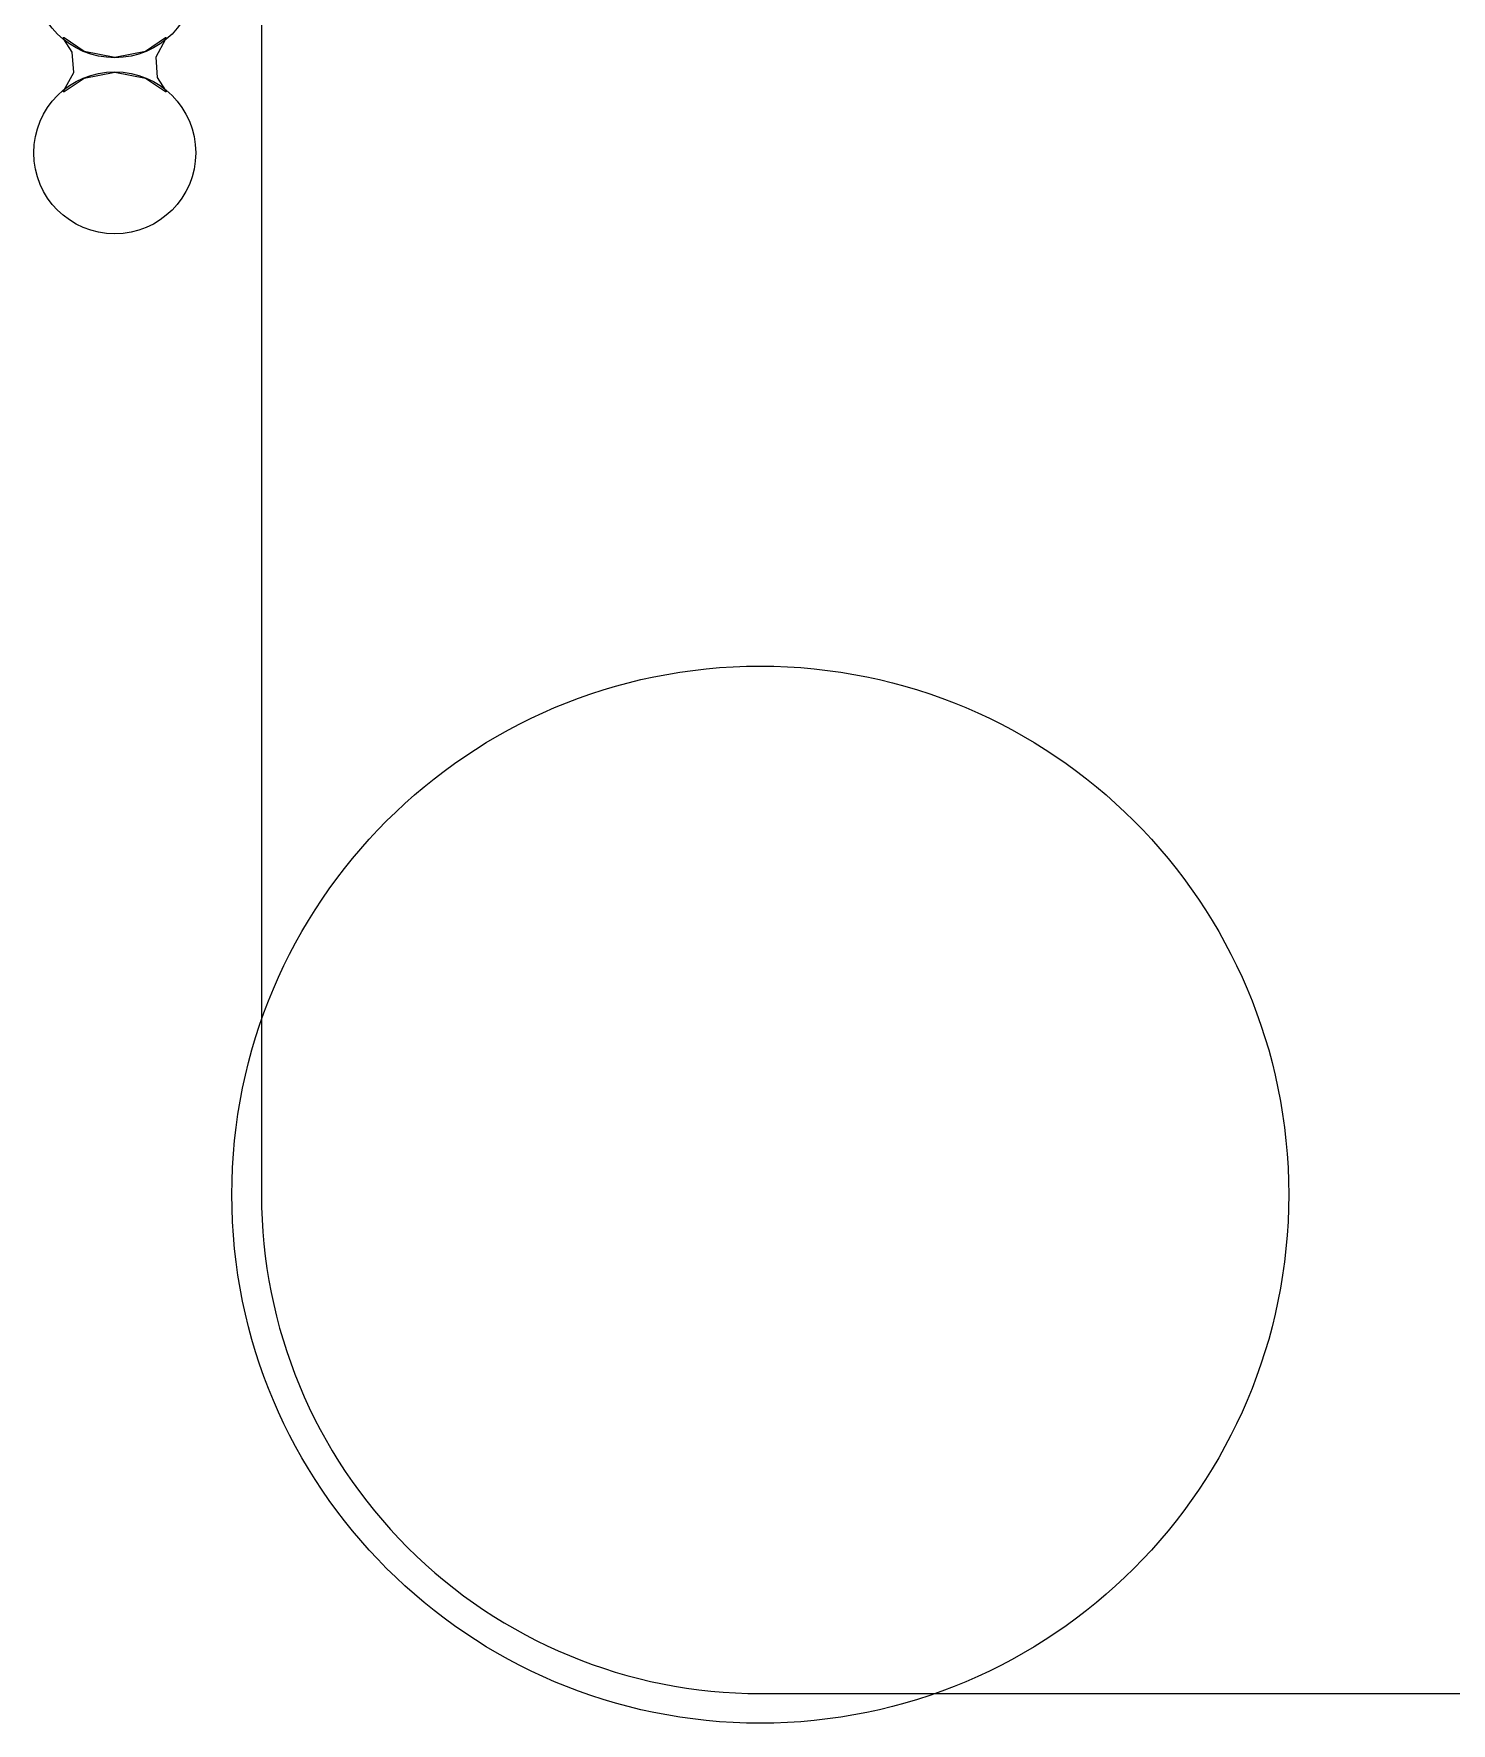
# Model space of a CAD drawing. Extents: x -22 to 351, y -111 to 35.
# Drawn here: x -22 to -17.17, y 11.82 to 17.58 of the extents above; entities that cross this region are included whole.
import ezdxf

# ---------------------------------------------------------------- set-up
doc = ezdxf.new("R2010")
doc.units = 0
doc.layers.add('BLACK', color=7, linetype='CONTINUOUS')

msp = doc.modelspace()

# ---------------------------------------------------------------- linework, layer by layer
at = {"layer": 'BLACK', "linetype": 'CONTINUOUS'}
for p, q in [((-21.225, 26.125), (-21.225, 13.625)), ((-21.225, 26.125), (-21.225, 13.625)), ((-21.9011, 17.5663), (-21.8996, 17.5677)), ((-21.9005, 17.5644), (-21.9011, 17.5663)), ((-21.8983, 17.5621), (-21.9005, 17.5644)), ((-21.8996, 17.5677), (-21.898, 17.5674)), ((-21.87, 17.518), (-21.8983, 17.5621)), ((-21.898, 17.5674), (-21.8298, 17.5219)), ((-21.6202, 17.5219), (-21.552, 17.5674)), ((-21.5517, 17.5622), (-21.585, 17.5011)), ((-21.552, 17.5674), (-21.55, 17.5676)), ((-21.5495, 17.5644), (-21.5517, 17.5622)), ((-21.55, 17.5676), (-21.5489, 17.5659)), ((-21.5489, 17.5659), (-21.5495, 17.5644)), ((-21.865, 17.4489), (-21.87, 17.518)), ((-21.8298, 17.5219), (-21.725, 17.501)), ((-21.725, 17.501), (-21.6202, 17.5219)), ((-21.585, 17.5011), (-21.58, 17.432)), ((-21.8983, 17.3878), (-21.865, 17.4489)), ((-21.725, 17.449), (-21.8298, 17.4281)), ((-21.6202, 17.4281), (-21.725, 17.449)), ((-21.9011, 17.3841), (-21.9005, 17.3856)), ((-21.9005, 17.3856), (-21.8983, 17.3878)), ((-21.8298, 17.4281), (-21.898, 17.3826)), ((-21.552, 17.3826), (-21.6202, 17.4281)), ((-21.58, 17.432), (-21.5517, 17.3879)), ((-21.5517, 17.3879), (-21.5495, 17.3856)), ((-21.5495, 17.3856), (-21.5489, 17.3837)), ((-21.9, 17.3824), (-21.9011, 17.3841)), ((-21.898, 17.3826), (-21.9, 17.3824)), ((-21.5504, 17.3823), (-21.552, 17.3826)), ((-21.5489, 17.3837), (-21.5504, 17.3823)), ((-19.525, 11.925), (-5.525, 11.925)), ((-19.525, 11.925), (-5.525, 11.925))]:
    msp.add_line(p, q, dxfattribs=at)
at = {"layer": 'BLACK'}
for centre, radius in [((-21.725, 17.775), 0.276), ((-21.725, 17.175), 0.276), ((-19.525, 13.625), 1.801)]:
    msp.add_circle(centre, radius, dxfattribs=at)
msp.add_arc((-19.525, 13.625), 1.7, -180, -89.9999, dxfattribs=at)
msp.add_arc((-19.525, 13.625), 1.7, -180, -89.9999, dxfattribs=at)

doc.saveas('drawing.dxf')
